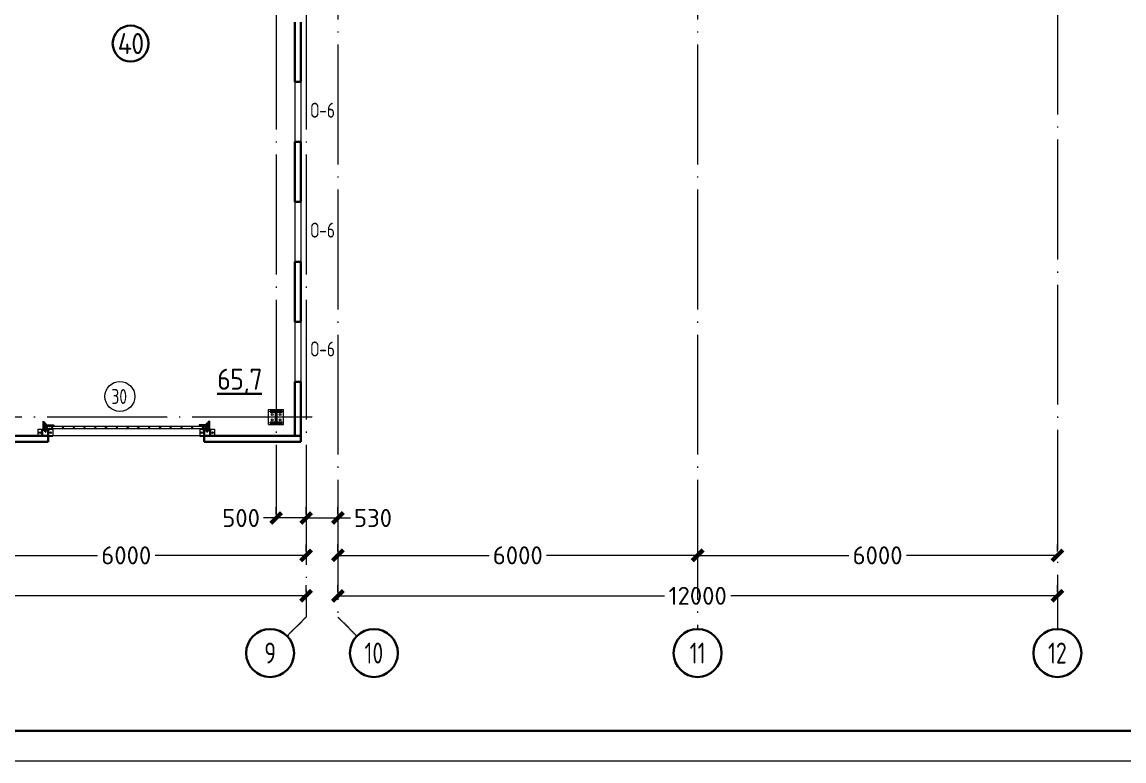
# Model space of a CAD drawing. Extents: x -965262 to 1142518, y -357520 to 71675.
# Drawn here: x -803845 to -785468, y -240088 to -227762 of the extents above; entities that cross this region are included whole.
import ezdxf

# ---------------------------------------------------------------- set-up
doc = ezdxf.new("R2010")
doc.units = 0
doc.header["$LTSCALE"] = 10
doc.linetypes.add('DOTE', pattern=[2.42, 2, -0.2, 0.02, -0.2])
doc.layers.get('0').update_dxf_attribs({"linetype": 'CONTINUOUS', "lineweight": 30})
doc.layers.get('Defpoints').update_dxf_attribs({"linetype": 'CONTINUOUS'})
doc.layers.add('DOTE', color=7, linetype='DOTE', lineweight=9)
doc.styles.add('GOST 2.304', font='isocpeur.ttf', dxfattribs={"width": 0.75, "height": 250})
doc.styles.add('GOST-2.304_Type-B', font='isocpeur.ttf', dxfattribs={"width": 0.9})
doc.styles.get("Standard").update_dxf_attribs({"font": 'isocpeur.ttf', "height": 300})
doc.dimstyles.get("Standard").update_dxf_attribs({"dimscale": 100, "dimtxt": 300, "dimasz": 1.8, "dimexe": 1.8, "dimexo": 0.625, "dimgap": 0.9, "dimtad": 0, "dimdec": 0, "dimzin": 0, "dimdsep": 46, "dimtxsty": 'Standard', "dimblk": 'ARCHTICK', "dimcen": 0.9, "dimclrd": 256, "dimclre": 256, "dimclrt": 256, "dimadec": 0, "dimazin": 0, "dimtfac": 1, "dimtdec": 0, "dimtofl": 0, "dimtmove": 0, "dimatfit": 3, "dimfxl": 1, "dimtolj": 1, "dimtzin": 0, "dimlwd": 15, "dimlwe": 15, "dimarcsym": 0})

# ---------------------------------------------------------------- blocks, each defined once
blk = doc.blocks.new('EC3')
at = {"lineweight": 15}
for p, q in [((67649, 6194), (67649, 4528)), ((68449, 6194), (67649, 6194)), ((68449, 6194), (68449, 4528)), ((68449, 4528), (67649, 4528))]:
    blk.add_line(p, q, dxfattribs=at)
for p, q in [((68382, 5694), (67715, 5694)), ((67715, 5694), (67715, 5028)), ((68382, 5028), (67715, 5028)), ((68382, 5694), (68382, 5028))]:
    blk.add_line(p, q)
for centre in [(68049, 5961), (68049, 4761)]:
    blk.add_circle(centre, 86.7, dxfattribs=at)
blk = doc.blocks.new('MC2')
at = {"lineweight": 15}
for p, q in [((68127, 41566), (68127, 39900)), ((69794, 41566), (68127, 41566)), ((69794, 41566), (69794, 39900)), ((69794, 39900), (68127, 39900))]:
    blk.add_line(p, q, dxfattribs=at)
for p, q in [((69627, 41400), (68294, 41400)), ((68294, 41400), (68294, 41320)), ((68934, 41320), (68294, 41320)), ((68934, 41320), (68934, 40146)), ((69627, 41320), (68987, 41320)), ((68987, 41320), (68987, 40146)), ((69627, 41400), (69627, 41320)), ((68934, 40146), (68294, 40146)), ((68294, 40146), (68294, 40066)), ((69627, 40066), (68294, 40066)), ((69627, 40146), (68987, 40146)), ((69627, 40146), (69627, 40066))]:
    blk.add_line(p, q)
for centre in [(68527, 41033), (68527, 40433), (69394, 41033), (69394, 40433)]:
    blk.add_circle(centre, 107, dxfattribs=at)
blk = doc.blocks.new('anchor.bolt')
for p, q in [((-0.07, 0), (-0.07, -0.72)), ((0.07, 0), (0.07, -0.06)), ((-0.1, -0.04), (-0.07, -0.03)), ((-0.1, -0.04), (0.09, -0.06)), ((0.07, -0.07), (-0.1, -0.04)), ((-0.1, -0.11), (-0.07, -0.1)), ((-0.1, -0.11), (0.09, -0.13)), ((0.07, -0.14), (-0.1, -0.11)), ((-0.1, -0.18), (-0.07, -0.17)), ((-0.1, -0.18), (0.09, -0.2)), ((0.07, -0.21), (-0.1, -0.18)), ((-0.1, -0.25), (-0.07, -0.24)), ((-0.1, -0.25), (0.09, -0.27)), ((0.07, -0.28), (-0.1, -0.25)), ((-0.1, -0.32), (-0.07, -0.31)), ((-0.1, -0.32), (0.09, -0.34)), ((0.07, -0.35), (-0.1, -0.32)), ((-0.1, -0.39), (-0.07, -0.38)), ((-0.1, -0.39), (0.09, -0.41)), ((0.07, -0.42), (-0.1, -0.39)), ((-0.1, -0.46), (-0.07, -0.45)), ((-0.1, -0.46), (0.09, -0.48)), ((0.07, -0.49), (-0.1, -0.46)), ((-0.1, -0.53), (-0.07, -0.52)), ((-0.1, -0.53), (0.09, -0.55)), ((0.07, -0.56), (-0.1, -0.53)), ((-0.09, -0.6), (-0.07, -0.59)), ((-0.09, -0.6), (0.09, -0.62)), ((0.07, -0.63), (-0.09, -0.6)), ((-0.07, -0.72), (0, -0.8)), ((-0.04, -0.62), (-0.06, -0.63)), ((-0.06, -0.64), (-0.06, -0.63)), ((-0.06, -0.73), (-0.06, -0.64)), ((0, -0.79), (-0.06, -0.73)), ((-0.01, -0.63), (-0.04, -0.62)), ((-0.03, -0.63), (0, -0.79)), ((-0.03, -0.63), (0.01, -0.78)), ((-0.02, -0.63), (0.01, -0.77)), ((-0.01, -0.63), (0.02, -0.76)), ((0.03, -0.69), (-0.01, -0.63)), ((0, -0.64), (0.03, -0.75)), ((0, -0.8), (0.07, -0.72)), ((0, -0.79), (0.03, -0.74)), ((0.01, -0.66), (0.03, -0.74)), ((0.03, -0.74), (0.03, -0.69)), ((0.07, -0.06), (0.09, -0.06)), ((0.09, -0.06), (0.07, -0.07)), ((0.07, -0.07), (0.07, -0.13)), ((0.07, -0.13), (0.09, -0.13)), ((0.09, -0.13), (0.07, -0.14)), ((0.07, -0.14), (0.07, -0.2)), ((0.07, -0.2), (0.09, -0.2)), ((0.09, -0.2), (0.07, -0.21)), ((0.07, -0.21), (0.07, -0.27)), ((0.07, -0.27), (0.09, -0.27)), ((0.09, -0.27), (0.07, -0.28)), ((0.07, -0.28), (0.07, -0.34)), ((0.07, -0.33), (0.09, -0.34)), ((0.09, -0.34), (0.07, -0.35)), ((0.07, -0.35), (0.07, -0.41)), ((0.07, -0.4), (0.09, -0.41)), ((0.09, -0.41), (0.07, -0.42)), ((0.07, -0.42), (0.07, -0.48)), ((0.07, -0.47), (0.09, -0.48)), ((0.09, -0.48), (0.07, -0.49)), ((0.07, -0.49), (0.07, -0.55)), ((0.07, -0.55), (0.09, -0.55)), ((0.09, -0.55), (0.07, -0.56)), ((0.07, -0.56), (0.07, -0.62)), ((0.09, -0.62), (0.07, -0.63)), ((0.07, -0.62), (0.09, -0.62)), ((0.07, -0.63), (0.07, -0.72))]:
    blk.add_line(p, q)
blk.add_arc((0.16, -0.64), 0.222, 187.9982, 219.836)
blk = doc.blocks.new('Крепеж_ворот')
at = {"lineweight": 15}
h = blk.add_hatch(dxfattribs=at)
h.set_pattern_fill('ANSI31', color=256, scale=2, angle=180)
h.set_pattern_definition([(225, (746089.599, 74802.7244), (4.49013, -4.49013), [])])
h.paths.add_polyline_path([(746087, 74804), (746087, 74802), (746091, 74802), (746094, 74802), (746094, 74804)], flags=17)
h.paths.add_polyline_path([(746116, 74802, 0.165118), (746120, 74803), (746124, 74806, -0.301689), (746131, 74807), (746135, 74805, 0.130081), (746138, 74804), (746142, 74804), (746142, 74806), (746138, 74806, -0.130081), (746136, 74807), (746133, 74809, 0.301689), (746123, 74808), (746118, 74805, -0.165112), (746116, 74804), (746064, 74804, -0.414223), (746061, 74807), (746061, 74868), (746059, 74868), (746059, 74869), (746059, 74870), (746059, 74870), (746059, 74871), (746059, 74872), (746059, 74872), (746059, 74873), (746059, 74874), (746059, 74875), (746059, 74876), (746059, 74876), (746059, 74877), (746059, 74877), (746059, 74878), (746059, 74879), (746059, 74879), (746061, 74879), (746061, 74945), (746058, 74945), (746058, 74807, 0.41422), (746064, 74802)])
h = blk.add_hatch(dxfattribs=at)
h.set_pattern_fill('ANSI31', color=256, scale=2, angle=90)
h.set_pattern_definition([(135, (736343.8085, 75928.334), (-4.490128, -4.490128), [])])
edge = h.paths.add_edge_path()
edge.add_ellipse((746065, 74838), major_axis=(-1.67, 1.67), ratio=1, start_angle=45, end_angle=135, ccw=False)
edge.add_line((746063, 74838), (746063, 74868))
edge.add_line((746063, 74868), (746061, 74868))
edge.add_line((746061, 74868), (746061, 74838))
edge.add_ellipse((746065, 74838), major_axis=(-2.89, 2.89), ratio=1, start_angle=45, end_angle=135)
edge.add_line((746065, 74834), (746097, 74834))
edge.add_line((746097, 74834), (746097, 74836))
edge.add_line((746097, 74836), (746065, 74836))
edge = h.paths.add_edge_path()
edge.add_ellipse((746065, 74890), major_axis=(2.89, 2.89), ratio=1, start_angle=106, end_angle=135)
edge.add_line((746061, 74890), (746061, 74879))
edge.add_line((746061, 74879), (746063, 74879))
edge.add_line((746063, 74879), (746063, 74890))
edge.add_ellipse((746065, 74890), major_axis=(-1.67, 1.67), ratio=1, start_angle=16, end_angle=45, ccw=False)
edge.add_line((746063, 74891), (746070, 74904))
edge.add_ellipse((746079, 74899), major_axis=(7.45, 7.45), ratio=1, start_angle=-3, end_angle=106, ccw=False)
edge.add_line((746087, 74906), (746097, 74894))
edge.add_line((746097, 74894), (746099, 74895))
edge.add_line((746099, 74895), (746088, 74907))
edge.add_ellipse((746079, 74899), major_axis=(8.67, 8.67), ratio=1, start_angle=-3, end_angle=106)
edge.add_line((746068, 74905), (746062, 74892))
h = blk.add_hatch(color=256, dxfattribs=at)
h.dxf.hatch_style = 1
h.paths.add_polyline_path([(746146, 74809), (746143, 74810, 0.10613), (746142, 74810), (746136, 74809, -0.181324), (746135, 74810, 0.335683), (746120, 74809, -0.119126), (746119, 74809, 0.371631), (746118, 74808), (746118, 74808, 0.451909), (746119, 74807, 0.124341), (746121, 74808, -0.343618), (746134, 74808, 0.181324), (746137, 74808), (746143, 74808, -0.110452), (746143, 74808), (746147, 74807, -0.710497), (746147, 74805), (746143, 74804), (746136, 74804, -0.178994), (746133, 74805, 0.369834), (746130, 74805, -0.178993), (746127, 74804), (746122, 74804, 0.120709), (746122, 74804), (746120, 74803, -0.017147), (746119, 74802, 0.538795), (746120, 74802), (746127, 74802, 0.207608), (746131, 74804, -0.433918), (746132, 74804, 0.207608), (746135, 74802), (746143, 74802, 0.079707), (746143, 74802), (746148, 74804, 0.461502), (746149, 74807, -0.250825), (746149, 74808, -0.128039), (746173, 74816, 0.416657), (746174, 74816), (746174, 74817, 0.409849), (746173, 74817, 0.127248)])
for p, q in [((746058, 74807), (746058, 74945)), ((746058, 74945), (746061, 74945)), ((746059, 74879), (746063, 74879)), ((746059, 74868), (746059, 74879)), ((746059, 74868), (746063, 74868)), ((746061, 74879), (746061, 74945)), ((746061, 74879), (746061, 74890)), ((746061, 74807), (746061, 74868)), ((746061, 74838), (746061, 74868)), ((746068, 74905), (746062, 74892)), ((746070, 74904), (746063, 74891)), ((746063, 74838), (746063, 74890)), ((746064, 74883), (746063, 74883)), ((746064, 74865), (746063, 74865)), ((746064, 74883), (746064, 74874)), ((746067, 74880), (746064, 74883)), ((746064, 74875), (746064, 74873)), ((746064, 74874), (746064, 74865)), ((746067, 74868), (746064, 74865)), ((746064, 74804), (746116, 74804)), ((746064, 74802), (746116, 74802)), ((746097, 74836), (746065, 74836)), ((746097, 74834), (746065, 74834)), ((746067, 74880), (746067, 74875)), ((746067, 74873), (746067, 74868)), ((746079, 74806), (746102, 74806)), ((746079, 74806), (746079, 74804)), ((746079, 74804), (746102, 74804)), ((746082, 74814), (746081, 74813)), ((746081, 74813), (746081, 74806)), ((746099, 74814), (746082, 74814)), ((746086, 74813), (746086, 74806)), ((746087, 74906), (746097, 74894)), ((746088, 74907), (746099, 74895)), ((746095, 74813), (746095, 74806)), ((746097, 74894), (746099, 74895)), ((746097, 74834), (746097, 74836)), ((746099, 74814), (746100, 74813)), ((746100, 74813), (746100, 74806)), ((746102, 74806), (746102, 74804)), ((746118, 74805), (746123, 74808)), ((746120, 74803), (746124, 74806)), ((746135, 74805), (746131, 74807)), ((746136, 74807), (746133, 74809)), ((746142, 74806), (746138, 74806)), ((746138, 74804), (746142, 74804)), ((746142, 74806), (746142, 74804)), ((746142, 74804), (746142, 74806)), ((746143, 74804), (746147, 74805)), ((746143, 74802), (746148, 74804)), ((746174, 74817), (746174, 74816))]:
    blk.add_line(p, q)
for p, q in [((746061, 74879), (746061, 74881)), ((746061, 74834), (746061, 74868)), ((746063, 74883), (746063, 74874)), ((746063, 74874), (746063, 74865)), ((746073, 74842), (746073, 74905)), ((746073, 74896), (746077, 74892)), ((746073, 74851), (746077, 74855)), ((746074, 74886), (746074, 74861)), ((746074, 74880), (746076, 74880)), ((746074, 74867), (746076, 74867)), ((746076, 74886), (746076, 74883)), ((746076, 74883), (746076, 74886)), ((746076, 74886), (746077, 74886)), ((746076, 74864), (746076, 74883)), ((746077, 74873), (746076, 74880)), ((746076, 74880), (746076, 74867)), ((746077, 74873), (746076, 74867)), ((746076, 74864), (746076, 74861)), ((746076, 74864), (746076, 74861)), ((746076, 74861), (746077, 74861)), ((746077, 74886), (746077, 74892)), ((746077, 74861), (746077, 74855)), ((746081, 74898), (746081, 74886)), ((746081, 74849), (746081, 74861)), ((746087, 74898), (746082, 74898)), ((746082, 74886), (746087, 74886)), ((746082, 74861), (746087, 74861)), ((746087, 74849), (746082, 74849)), ((746087, 74899), (746087, 74898)), ((746087, 74886), (746087, 74898)), ((746087, 74886), (746098, 74886)), ((746087, 74849), (746087, 74861)), ((746087, 74861), (746098, 74861)), ((746087, 74847), (746087, 74849)), ((746099, 74885), (746099, 74883)), ((746099, 74883), (746099, 74864)), ((746099, 74882), (746100, 74882)), ((746099, 74865), (746100, 74865)), ((746099, 74862), (746099, 74864)), ((746100, 74861), (746100, 74886)), ((746100, 74886), (746110, 74886)), ((746100, 74861), (746110, 74861)), ((746110, 74861), (746110, 74886)), ((746110, 74881), (746225, 74881)), ((746110, 74865), (746212, 74865)), ((746114, 74877), (746225, 74877)), ((746250, 74859), (746250, 74863))]:
    blk.add_line(p, q, dxfattribs=at)
at = {"lineweight": 15, "ltscale": 0.5}
for p, q in [((746076, 74886), (746074, 74886)), ((746076, 74861), (746074, 74861))]:
    blk.add_line(p, q, dxfattribs=at)
at = {"lineweight": 15, "extrusion": (-1.7375e-14, 1, 0)}
for p, q in [((746113, 74884), (746225, 74884)), ((746113, 74863), (746113, 74884)), ((746113, 74863), (746136, 74863)), ((746117, 74857), (746117, 74829)), ((746117, 74826), (746119, 74823)), ((746119, 74823), (746123, 74825)), ((746121, 74857), (746121, 74829)), ((746123, 74825), (746121, 74828)), ((746123, 74863), (746123, 74863)), ((746250, 74863), (746123, 74863)), ((746250, 74859), (746123, 74859)), ((746124, 74840), (746124, 74849)), ((746136, 74882), (746157, 74882)), ((746136, 74863), (746136, 74882)), ((746157, 74882), (746157, 74863)), ((746157, 74863), (746212, 74863))]:
    blk.add_line(p, q, dxfattribs=at)
at = {"lineweight": 15, "ltscale": 0.5, "extrusion": (-1.7375e-14, 1, 0)}
for p, q in [((746113, 74880), (746225, 74880)), ((746136, 74866), (746113, 74866)), ((746115, 74871), (746120, 74871)), ((746121, 74857), (746117, 74857)), ((746117, 74852), (746117, 74854)), ((746121, 74840), (746117, 74840)), ((746117, 74837), (746117, 74835)), ((746121, 74829), (746117, 74829)), ((746120, 74839), (746120, 74850)), ((746124, 74848), (746120, 74848)), ((746124, 74841), (746120, 74841)), ((746123, 74869), (746123, 74863)), ((746123, 74863), (746123, 74859)), ((746140, 74863), (746140, 74859)), ((746153, 74863), (746153, 74859)), ((746212, 74866), (746157, 74866)), ((746173, 74863), (746173, 74859))]:
    blk.add_line(p, q, dxfattribs=at)
at = {"lineweight": 15, "extrusion": (-2.77556e-16, -1, 0)}
for p, q in [((746225, 74866), (746114, 74866)), ((746128, 74866), (746128, 74863)), ((746138, 74866), (746138, 74863)), ((746164, 74866), (746164, 74863)), ((746174, 74866), (746174, 74863)), ((746201, 74866), (746201, 74863)), ((746210, 74866), (746210, 74863)), ((746225, 74884), (746225, 74863))]:
    blk.add_line(p, q, dxfattribs=at)
at = {"extrusion": (-1, -4.26669e-14, 0)}
for p, q in [((746118, 74808), (746118, 74808)), ((746136, 74809), (746142, 74810)), ((746143, 74808), (746137, 74808)), ((746143, 74810), (746146, 74809)), ((746147, 74807), (746143, 74808))]:
    blk.add_line(p, q, dxfattribs=at)
at = {"extrusion": (-1, -4.2422e-14, 1.22461e-16)}
for p, q in [((746119, 74803), (746122, 74804)), ((746127, 74802), (746120, 74802)), ((746122, 74804), (746127, 74804)), ((746143, 74802), (746135, 74802)), ((746136, 74804), (746143, 74804))]:
    blk.add_line(p, q, dxfattribs=at)
for centre, radius, start, end in [((746064, 74807), 5.62, 180, 270), ((746064, 74807), 3.11, 180, 270), ((746082, 74804), 10.4, 68.2753, 87.8782), ((746091, 74798), 16.2, 73.306, 107.292), ((746099, 74804), 10.4, 92.1218, 111.7247), ((746116, 74807), 3.11, 270, 307.5043), ((746116, 74807), 5.62, 270, 307.5043), ((746119, 74808), 0.586, 91.7247, 173.2711), ((746119, 74807), 0.586, 173.2711, 270.547), ((746118, 74812), 3.52, 271.7247, 298.8983), ((746118, 74812), 5.21, 270.547, 298.8983), ((746128, 74799), 12.4, 54.8903, 129.1143), ((746128, 74799), 10.7, 54.8903, 130.7448), ((746128, 74801), 8.97, 60.3534, 127.5043), ((746128, 74801), 8.97, 60.3534, 127.5043), ((746128, 74801), 8.97, 60.3534, 127.5043), ((746128, 74801), 6.46, 60.3534, 127.5043), ((746136, 74811), 3.54, 234.8903, 276), ((746136, 74811), 1.86, 234.8903, 276), ((746138, 74810), 5.62, 240.3534, 270), ((746138, 74810), 3.11, 240.3534, 270), ((746143, 74810), 0.292, 71.7675, 96), ((746143, 74808), 0.292, 70.7873, 96), ((746176, 74761), 56.8, 93.2805, 122.2878), ((746147, 74806), 0.562, 289.2127, 70.7873), ((746147, 74806), 2.25, 288.2291, 27.3228), ((746176, 74765), 50.3, 93.6593, 122.8448), ((746150, 74807), 0.586, 151, 207.3228), ((746173, 74817), 0.6, 4.1357, 93.2805), ((746173, 74816), 0.6, 273.6593, 4.1357)]:
    blk.add_arc(centre, radius, start, end)
at = {"lineweight": 15}
for centre, radius, start, end in [((746079, 74899), 8.28, 0, 136.0097), ((746079, 74847), 8.28, 223.9903, 0), ((746077, 74883), 0.956, 180, 270), ((746077, 74883), 0.75, 180, 270), ((746077, 74864), 0.956, 90, 180), ((746077, 74864), 0.75, 90, 180), ((746076, 74892), 0.375, 0, 45), ((746076, 74855), 0.375, 315, 0), ((746082, 74898), 0.375, 91, 180), ((746082, 74886), 0.75, 180, 270), ((746082, 74861), 0.75, 90, 180), ((746082, 74849), 0.375, 180, 269), ((746098, 74885), 0.375, 0, 90), ((746098, 74862), 0.375, 270, 0), ((746123, 74857), 5.92, 90, 180), ((746123, 74829), 5.92, 180, 199.6464), ((746123, 74857), 1.87, 90, 180), ((746129, 74855), 8.15, 194.9986, 233.9214), ((746129, 74833), 8.15, 126.0786, 165.0014), ((746123, 74829), 1.87, 180, 185.5313)]:
    blk.add_arc(centre, radius, start, end, dxfattribs=at)
at = {"lineweight": 15, "ltscale": 0.5}
for centre, radius, start, end in [((746119, 74852), 2.25, 195, 270), ((746119, 74836), 2.25, 90, 165), ((746119, 74850), 0.375, 0, 90), ((746119, 74839), 0.375, 270, 0)]:
    blk.add_arc(centre, radius, start, end, dxfattribs=at)
at = {"extrusion": (-1.22461e-16, -5.20252e-30, -1)}
for centre, radius, start, end in [((-746120, 74802), 0.187, 270, 62.4687), ((-746122, 74803), 0.586, 62.4687, 90), ((-746127, 74809), 4.69, 229.4077, 270), ((-746127, 74807), 4.69, 223.0863, 270), ((-746131, 74803), 2.32, 49.4077, 130.5923), ((-746131, 74803), 0.637, 43.0863, 136.9137), ((-746135, 74807), 4.69, 270, 316.9137), ((-746136, 74809), 4.69, 270, 310.5923), ((-746143, 74804), 0.292, 250.7873, 270), ((-746143, 74802), 0.292, 251.7709, 270)]:
    blk.add_arc(centre, radius, start, end, dxfattribs=at)
at = {"extrusion": (0, 0, -1)}
for centre, major_axis, start_param, end_param in [((746065, 74890), (2.89, 2.89), 3.926991, 4.433136), ((746065, 74838), (-2.89, 2.89), 3.926991, 5.497787), ((746065, 74890), (-1.67, 1.67), 5.497787, 6.003933), ((746065, 74838), (-1.67, 1.67), 3.926991, 5.497787), ((746079, 74899), (8.67, 8.67), 4.433136, 6.335545), ((746079, 74899), (7.45, 7.45), 4.433136, 6.335545)]:
    blk.add_ellipse(centre, major_axis=major_axis, ratio=1, start_param=start_param, end_param=end_param, dxfattribs=at)
for points in [[(746067, 74875), (746066, 74875), (746064, 74875)], [(746064, 74873), (746066, 74873), (746067, 74873)]]:
    blk.add_rational_spline(points, [1, 1.01284142743, 1], degree=2)
at = {"lineweight": 15, "ltscale": 0.5}
for points, knots in [([(746115, 74871), (746115, 74871), (746114, 74871), (746114, 74871), (746114, 74872), (746113, 74872), (746113, 74872), (746113, 74873), (746113, 74873), (746113, 74873)], [0.37141352, 0.37141352, 0.37141352, 0.37141352, 0.39402571, 0.39402571, 0.41663789, 0.41663789, 0.43959523, 0.43959523, 0.46255257, 0.46255257, 0.46255257, 0.46255257]), ([(746123, 74869), (746123, 74869), (746123, 74869), (746122, 74870), (746122, 74870), (746122, 74871), (746122, 74871), (746121, 74871), (746121, 74871), (746120, 74871)], [0.28027447, 0.28027447, 0.28027447, 0.28027447, 0.30323181, 0.30323181, 0.32618916, 0.32618916, 0.34880134, 0.34880134, 0.37141352, 0.37141352, 0.37141352, 0.37141352])]:
    blk.add_open_spline(points, degree=3, knots=knots, dxfattribs=at)
at = {"lineweight": 15}
for points in [[(746117, 74827), (746117, 74827), (746117, 74826), (746117, 74826)], [(746121, 74828), (746121, 74828), (746121, 74828), (746121, 74829)]]:
    blk.add_open_spline(points, degree=3, dxfattribs=at)
at = {"xscale": -50.80000000000001, "yscale": 50.80000000000001, "zscale": 50.80000000000001}
blk.add_blockref('anchor.bolt', (746091, 74804), dxfattribs=at)
blk = doc.blocks.new('_ArchTick')
at = {"color": 0, "linetype": 'ByBlock', "lineweight": 0, "const_width": 0.4}
blk.add_lwpolyline([(-0.5, -0.5), (0.5, 0.5)], dxfattribs=at)
blk = doc.blocks.new('*D103')
at = {"lineweight": 15, "transparency": 16777216}
for p, q in [((-792577, -236595), (-792577, -236478)), ((-786577, -236595), (-786577, -236478)), ((-792577, -236658), (-790057, -236658)), ((-786577, -236658), (-789097, -236658))]:
    blk.add_line(p, q, dxfattribs=at)
at = {"layer": 'Defpoints', "color": 0, "lineweight": 15, "transparency": 16777216}
for p in [(-792577, -236658), (-792577, -236658), (-786577, -236658)]:
    blk.add_point(p, dxfattribs=at)
at = {"lineweight": 15, "transparency": 16777216, "xscale": 180, "yscale": 180, "zscale": 180, "rotation": 180}
blk.add_blockref('_ArchTick', (-792577, -236658), dxfattribs=at)
at = {"lineweight": 15, "transparency": 16777216, "xscale": 180, "yscale": 180, "zscale": 180}
blk.add_blockref('_ArchTick', (-786577, -236658), dxfattribs=at)
at = {"lineweight": 15, "transparency": 16777216, "insert": (-789577, -236658), "char_height": 300, "attachment_point": 5}
blk.add_mtext('\\A1;6000', dxfattribs=at)
blk = doc.blocks.new('*D104')
at = {"lineweight": 15, "transparency": 16777216}
for p, q in [((-798577, -236595), (-798577, -236478)), ((-792577, -236595), (-792577, -236478)), ((-798577, -236658), (-796057, -236658)), ((-792577, -236658), (-795097, -236658))]:
    blk.add_line(p, q, dxfattribs=at)
at = {"layer": 'Defpoints', "color": 0, "lineweight": 15, "transparency": 16777216}
for p in [(-798577, -236658), (-798577, -236658), (-792577, -236658)]:
    blk.add_point(p, dxfattribs=at)
at = {"lineweight": 15, "transparency": 16777216, "xscale": 180, "yscale": 180, "zscale": 180, "rotation": 180}
blk.add_blockref('_ArchTick', (-798577, -236658), dxfattribs=at)
at = {"lineweight": 15, "transparency": 16777216, "xscale": 180, "yscale": 180, "zscale": 180}
blk.add_blockref('_ArchTick', (-792577, -236658), dxfattribs=at)
at = {"lineweight": 15, "transparency": 16777216, "insert": (-795577, -236658), "char_height": 300, "attachment_point": 5}
blk.add_mtext('\\A1;6000', dxfattribs=at)
blk = doc.blocks.new('*D105')
at = {"lineweight": 15, "transparency": 16777216}
for p, q in [((-805107, -236595), (-805107, -236478)), ((-799107, -236595), (-799107, -236478)), ((-805107, -236658), (-802587, -236658)), ((-799107, -236658), (-801627, -236658))]:
    blk.add_line(p, q, dxfattribs=at)
at = {"layer": 'Defpoints', "color": 0, "lineweight": 15, "transparency": 16777216}
for p in [(-805107, -236658), (-805107, -236658), (-799107, -236658)]:
    blk.add_point(p, dxfattribs=at)
at = {"lineweight": 15, "transparency": 16777216, "xscale": 180, "yscale": 180, "zscale": 180, "rotation": 180}
blk.add_blockref('_ArchTick', (-805107, -236658), dxfattribs=at)
at = {"lineweight": 15, "transparency": 16777216, "xscale": 180, "yscale": 180, "zscale": 180}
blk.add_blockref('_ArchTick', (-799107, -236658), dxfattribs=at)
at = {"lineweight": 15, "transparency": 16777216, "insert": (-802107, -236658), "char_height": 300, "attachment_point": 5}
blk.add_mtext('\\A1;6000', dxfattribs=at)
blk = doc.blocks.new('*D106')
at = {"lineweight": 15, "transparency": 16777216}
for p, q in [((-799107, -235973), (-799107, -235855)), ((-798577, -235973), (-798577, -235855)), ((-799107, -236035), (-798577, -236035)), ((-798577, -236035), (-798367, -236035))]:
    blk.add_line(p, q, dxfattribs=at)
at = {"layer": 'Defpoints', "color": 0, "lineweight": 15, "transparency": 16777216}
for p in [(-799107, -236035), (-799107, -236035), (-798577, -236035)]:
    blk.add_point(p, dxfattribs=at)
at = {"lineweight": 15, "transparency": 16777216, "xscale": 180, "yscale": 180, "zscale": 180, "rotation": 180}
blk.add_blockref('_ArchTick', (-799107, -236035), dxfattribs=at)
at = {"lineweight": 15, "transparency": 16777216, "xscale": 180, "yscale": 180, "zscale": 180}
blk.add_blockref('_ArchTick', (-798577, -236035), dxfattribs=at)
at = {"lineweight": 15, "transparency": 16777216, "insert": (-797992, -236035), "char_height": 300, "attachment_point": 5}
blk.add_mtext('\\A1;530', dxfattribs=at)
blk = doc.blocks.new('*D107')
at = {"lineweight": 15, "transparency": 16777216}
for p, q in [((-799607, -235973), (-799607, -235855)), ((-799107, -235973), (-799107, -235855)), ((-799607, -236035), (-799817, -236035)), ((-799107, -236035), (-799607, -236035))]:
    blk.add_line(p, q, dxfattribs=at)
at = {"layer": 'Defpoints', "color": 0, "lineweight": 15, "transparency": 16777216}
for p in [(-799607, -236035, -1451), (-799107, -236035), (-799107, -236035)]:
    blk.add_point(p, dxfattribs=at)
at = {"lineweight": 15, "transparency": 16777216, "xscale": 180, "yscale": 180, "zscale": 180, "rotation": 180}
blk.add_blockref('_ArchTick', (-799607, -236035), dxfattribs=at)
at = {"lineweight": 15, "transparency": 16777216, "xscale": 180, "yscale": 180, "zscale": 180}
blk.add_blockref('_ArchTick', (-799107, -236035), dxfattribs=at)
at = {"lineweight": 15, "transparency": 16777216, "insert": (-800192, -236035), "char_height": 300, "attachment_point": 5}
blk.add_mtext('\\A1;500', dxfattribs=at)
blk = doc.blocks.new('*D108')
at = {"lineweight": 15, "transparency": 16777216}
for p, q in [((-798577, -237270), (-798577, -237153)), ((-786577, -237270), (-786577, -237153)), ((-798577, -237333), (-793132, -237333)), ((-786577, -237333), (-792022, -237333))]:
    blk.add_line(p, q, dxfattribs=at)
at = {"layer": 'Defpoints', "color": 0, "lineweight": 15, "transparency": 16777216}
for p in [(-798577, -237333), (-786577, -237333), (-786577, -237333)]:
    blk.add_point(p, dxfattribs=at)
at = {"lineweight": 15, "transparency": 16777216, "xscale": 180, "yscale": 180, "zscale": 180, "rotation": 180}
blk.add_blockref('_ArchTick', (-798577, -237333), dxfattribs=at)
at = {"lineweight": 15, "transparency": 16777216, "xscale": 180, "yscale": 180, "zscale": 180}
blk.add_blockref('_ArchTick', (-786577, -237333), dxfattribs=at)
at = {"lineweight": 15, "transparency": 16777216, "insert": (-792577, -237333), "char_height": 300, "attachment_point": 5}
blk.add_mtext('\\A1;12000', dxfattribs=at)
blk = doc.blocks.new('*D118')
at = {"lineweight": 15, "transparency": 16777216}
for p, q in [((-835107, -237270), (-835107, -237153)), ((-799107, -237270), (-799107, -237153)), ((-835107, -237333), (-817692, -237333)), ((-799107, -237333), (-816522, -237333))]:
    blk.add_line(p, q, dxfattribs=at)
at = {"layer": 'Defpoints', "color": 0, "lineweight": 15, "transparency": 16777216}
for p in [(-835107, -237333), (-799107, -237333, -1451), (-799107, -237333)]:
    blk.add_point(p, dxfattribs=at)
at = {"lineweight": 15, "transparency": 16777216, "xscale": 180, "yscale": 180, "zscale": 180, "rotation": 180}
blk.add_blockref('_ArchTick', (-835107, -237333), dxfattribs=at)
at = {"lineweight": 15, "transparency": 16777216, "xscale": 180, "yscale": 180, "zscale": 180}
blk.add_blockref('_ArchTick', (-799107, -237333), dxfattribs=at)
at = {"lineweight": 15, "transparency": 16777216, "insert": (-817107, -237333), "char_height": 300, "attachment_point": 5}
blk.add_mtext('\\A1;36000', dxfattribs=at)

msp = doc.modelspace()

# ---------------------------------------------------------------- hatches: boundary and pattern name
at = {"lineweight": 15}
h = msp.add_hatch(dxfattribs=at)
h.set_pattern_fill('ANSI37', color=256, scale=40, angle=90)
h.set_pattern_definition([(135, (-1734234.76, -388625.75), (-89.802561, -89.802561), []), (225, (-1734234.76, -388625.75), (89.802561, -89.802561), [])])
h.paths.add_polyline_path([(-800791.1, -234506.2), (-803423.8, -234506.2), (-803423.8, -234546.2), (-800791.1, -234546.2)])

# ---------------------------------------------------------------- linework, layer by layer
at = {"color": 30}
for p, q in [((-799297.4, -227762.1, -3259.8), (-799297.4, -228762.1, -3259.8)), ((-799197.4, -227762.1, -3259.8), (-799197.4, -228762.1, -3259.8)), ((-799197.4, -228762.1, -3259.8), (-799297.4, -228762.1, -3259.8)), ((-799197.4, -229762.1, -3259.8), (-799297.4, -229762.1, -3259.8)), ((-799297.4, -229762.1, -3259.8), (-799297.4, -230762.1, -3259.8)), ((-799197.4, -229762.1, -3259.8), (-799197.4, -230762.1, -3259.8)), ((-799197.4, -230762.1, -3259.8), (-799297.4, -230762.1, -3259.8)), ((-799197.4, -231762.1, -3259.8), (-799297.4, -231762.1, -3259.8)), ((-799297.4, -231762.1, -3259.8), (-799297.4, -232762.1)), ((-799197.4, -231762.1, -3259.8), (-799197.4, -232762.1, -3259.8)), ((-799197.4, -232762.1, -3259.8), (-799297.4, -232762.1, 0)), ((-799197.4, -233762.1, -3259.8), (-799297.4, -233762.1)), ((-799297.4, -233762.1), (-799297.4, -234662.1)), ((-799197.4, -233762.1, -3259.8), (-799197.4, -234762.1)), ((-803407.4, -234662.1), (-803407.4, -234762.1)), ((-800807.4, -234662.1), (-800807.4, -234762.1))]:
    msp.add_line(p, q, dxfattribs=at)
at = {"color": 30, "lineweight": 15}
for p, q in [((-799297.4, -228762.1, -3259.8), (-799297.4, -229762.1, -3259.8)), ((-799197.4, -228762.1, -3259.8), (-799197.4, -229762.1, -3259.8)), ((-799297.4, -230762.1, -3259.8), (-799297.4, -231762.1, -3259.8)), ((-799197.4, -230762.1, -3259.8), (-799197.4, -231762.1, -3259.8)), ((-799297.4, -232762.1, 0), (-799297.4, -233762.1, 0)), ((-799197.4, -232762.1, -3259.8), (-799197.4, -233762.1, -3259.8))]:
    msp.add_line(p, q, dxfattribs=at)
at = {"color": 30, "ltscale": 200}
for p, q in [((-803407.4, -234662.1), (-804107.4, -234662.1, -1808.5)), ((-799197.4, -234662.1), (-800807.4, -234662.1)), ((-803407.4, -234762.1), (-804107.4, -234762.1, -1808.5)), ((-799197.4, -234762.1), (-800807.4, -234762.1))]:
    msp.add_line(p, q, dxfattribs=at)
at = {"lineweight": 15}
for p, q in [((-800791.1, -234506.2), (-803423.8, -234506.2)), ((-803423.8, -234546.2), (-803423.8, -234506.2)), ((-800791.1, -234546.2), (-803423.8, -234546.2)), ((-800807.4, -234662.1), (-803407.4, -234662.1)), ((-800791.1, -234546.2), (-800791.1, -234506.2))]:
    msp.add_line(p, q, dxfattribs=at)
at = {"lineweight": 15, "elevation": -1808.5}
msp.add_lwpolyline([(-742362.4, -240087.8), (-742362.4, -155987.8), (-861262.4, -155987.8), (-861262.4, -240087.8)], close=True, dxfattribs=at)
at = {"elevation": -1808.5}
msp.add_lwpolyline([(-742862.4, -239587.8), (-742862.4, -156487.8), (-859262.4, -156487.8), (-859262.4, -239587.8)], close=True, dxfattribs=at)
msp.add_circle((-802033.5, -228121.5, -6519.6), 300)
at = {"lineweight": 15}
msp.add_circle((-802212.8, -234007.8, -6519.6), 250, dxfattribs=at)
for points in [[(-803480.5, -234488.6, -3269), (-803481.8, -234488.6, -3269), (-803483.6, -234488.6, -3269)], [(-803480.5, -234488.6, -3269), (-803481.8, -234488.6, -3269), (-803483.6, -234488.6, -3269)], [(-803483.6, -234491, -3269), (-803481.8, -234491, -3269), (-803480.5, -234491, -3269)], [(-803483.6, -234491, -3269), (-803481.8, -234491, -3269), (-803480.5, -234491, -3269)], [(-800734.3, -234488.6, -6519.6), (-800733, -234488.6, -6519.6), (-800731.2, -234488.6, -6519.6)], [(-800734.3, -234488.6, -6519.6), (-800733, -234488.6, -6519.6), (-800731.2, -234488.6, -6519.6)], [(-800734.3, -234488.6, -6519.6), (-800733, -234488.6, -6519.6), (-800731.2, -234488.6, -6519.6)], [(-800734.3, -234488.6, -6519.6), (-800733, -234488.6, -6519.6), (-800731.2, -234488.6, -6519.6)], [(-800734.3, -234488.6, -6519.6), (-800733, -234488.6, -6519.6), (-800731.2, -234488.6, -6519.6)], [(-800734.3, -234488.6, -6519.6), (-800733, -234488.6, -6519.6), (-800731.2, -234488.6, -6519.6)], [(-800734.3, -234488.6, -6519.6), (-800733, -234488.6, -6519.6), (-800731.2, -234488.6, -6519.6)], [(-800734.3, -234488.6, -6519.6), (-800733, -234488.6, -6519.6), (-800731.2, -234488.6, -6519.6)], [(-800734.3, -234488.6, -6519.6), (-800733, -234488.6, -6519.6), (-800731.2, -234488.6, -6519.6)], [(-800734.3, -234488.6, -6519.6), (-800733, -234488.6, -6519.6), (-800731.2, -234488.6, -6519.6)], [(-800734.3, -234488.6, -6519.6), (-800733, -234488.6, -6519.6), (-800731.2, -234488.6, -6519.6)], [(-800734.3, -234488.6, -6519.6), (-800733, -234488.6, -6519.6), (-800731.2, -234488.6, -6519.6)], [(-800734.3, -234488.6, -6519.6), (-800733, -234488.6, -6519.6), (-800731.2, -234488.6, -6519.6)], [(-800734.3, -234488.6, -6519.6), (-800733, -234488.6, -6519.6), (-800731.2, -234488.6, -6519.6)], [(-800734.3, -234488.6, -6519.6), (-800733, -234488.6, -6519.6), (-800731.2, -234488.6, -6519.6)], [(-800734.3, -234488.6, -6519.6), (-800733, -234488.6, -6519.6), (-800731.2, -234488.6, -6519.6)], [(-800734.3, -234488.6, -6519.6), (-800733, -234488.6, -6519.6), (-800731.2, -234488.6, -6519.6)], [(-800734.3, -234488.6, -6519.6), (-800733, -234488.6, -6519.6), (-800731.2, -234488.6, -6519.6)], [(-800734.3, -234488.6, -6519.6), (-800733, -234488.6, -6519.6), (-800731.2, -234488.6, -6519.6)], [(-800734.3, -234488.6, -6519.6), (-800733, -234488.6, -6519.6), (-800731.2, -234488.6, -6519.6)], [(-800734.3, -234488.6, -6519.6), (-800733, -234488.6, -6519.6), (-800731.2, -234488.6, -6519.6)], [(-800734.3, -234488.6, -6519.6), (-800733, -234488.6, -6519.6), (-800731.2, -234488.6, -6519.6)], [(-800734.3, -234488.6, -6519.6), (-800733, -234488.6, -6519.6), (-800731.2, -234488.6, -6519.6)], [(-800734.3, -234488.6, -6519.6), (-800733, -234488.6, -6519.6), (-800731.2, -234488.6, -6519.6)], [(-800734.3, -234488.6, -6519.6), (-800733, -234488.6, -6519.6), (-800731.2, -234488.6, -6519.6)], [(-800734.3, -234488.6, -6519.6), (-800733, -234488.6, -6519.6), (-800731.2, -234488.6, -6519.6)], [(-800734.3, -234488.6, -6519.6), (-800733, -234488.6, -6519.6), (-800731.2, -234488.6, -6519.6)], [(-800734.3, -234488.6, -6519.6), (-800733, -234488.6, -6519.6), (-800731.2, -234488.6, -6519.6)], [(-800734.3, -234488.6, -6519.6), (-800733, -234488.6, -6519.6), (-800731.2, -234488.6, -6519.6)], [(-800734.3, -234488.6, -6519.6), (-800733, -234488.6, -6519.6), (-800731.2, -234488.6, -6519.6)], [(-800734.3, -234488.6, -6519.6), (-800733, -234488.6, -6519.6), (-800731.2, -234488.6, -6519.6)], [(-800734.3, -234488.6, -6519.6), (-800733, -234488.6, -6519.6), (-800731.2, -234488.6, -6519.6)], [(-800734.3, -234488.6, -6519.6), (-800733, -234488.6, -6519.6), (-800731.2, -234488.6, -6519.6)], [(-800734.3, -234488.6, -6519.6), (-800733, -234488.6, -6519.6), (-800731.2, -234488.6, -6519.6)], [(-800734.3, -234488.6, -6519.6), (-800733, -234488.6, -6519.6), (-800731.2, -234488.6, -6519.6)], [(-800734.3, -234488.6, -6519.6), (-800733, -234488.6, -6519.6), (-800731.2, -234488.6, -6519.6)], [(-800734.3, -234488.6, -6519.6), (-800733, -234488.6, -6519.6), (-800731.2, -234488.6, -6519.6)], [(-800734.3, -234488.6, -6519.6), (-800733, -234488.6, -6519.6), (-800731.2, -234488.6, -6519.6)], [(-800734.3, -234488.6, -6519.6), (-800733, -234488.6, -6519.6), (-800731.2, -234488.6, -6519.6)], [(-800734.3, -234488.6, -6519.6), (-800733, -234488.6, -6519.6), (-800731.2, -234488.6, -6519.6)], [(-800734.3, -234488.6, -6519.6), (-800733, -234488.6, -6519.6), (-800731.2, -234488.6, -6519.6)], [(-800734.3, -234488.6, -6519.6), (-800733, -234488.6, -6519.6), (-800731.2, -234488.6, -6519.6)], [(-800734.3, -234488.6, -3269), (-800733, -234488.6, -3269), (-800731.2, -234488.6, -3269)], [(-800731.2, -234491, -6519.6), (-800733, -234491, -6519.6), (-800734.3, -234491, -6519.6)], [(-800731.2, -234491, -6519.6), (-800733, -234491, -6519.6), (-800734.3, -234491, -6519.6)], [(-800731.2, -234491, -6519.6), (-800733, -234491, -6519.6), (-800734.3, -234491, -6519.6)], [(-800731.2, -234491, -6519.6), (-800733, -234491, -6519.6), (-800734.3, -234491, -6519.6)], [(-800731.2, -234491, -6519.6), (-800733, -234491, -6519.6), (-800734.3, -234491, -6519.6)], [(-800731.2, -234491, -6519.6), (-800733, -234491, -6519.6), (-800734.3, -234491, -6519.6)], [(-800731.2, -234491, -6519.6), (-800733, -234491, -6519.6), (-800734.3, -234491, -6519.6)], [(-800731.2, -234491, -6519.6), (-800733, -234491, -6519.6), (-800734.3, -234491, -6519.6)], [(-800731.2, -234491, -6519.6), (-800733, -234491, -6519.6), (-800734.3, -234491, -6519.6)], [(-800731.2, -234491, -6519.6), (-800733, -234491, -6519.6), (-800734.3, -234491, -6519.6)], [(-800731.2, -234491, -6519.6), (-800733, -234491, -6519.6), (-800734.3, -234491, -6519.6)], [(-800731.2, -234491, -6519.6), (-800733, -234491, -6519.6), (-800734.3, -234491, -6519.6)], [(-800731.2, -234491, -6519.6), (-800733, -234491, -6519.6), (-800734.3, -234491, -6519.6)], [(-800731.2, -234491, -6519.6), (-800733, -234491, -6519.6), (-800734.3, -234491, -6519.6)], [(-800731.2, -234491, -6519.6), (-800733, -234491, -6519.6), (-800734.3, -234491, -6519.6)], [(-800731.2, -234491, -6519.6), (-800733, -234491, -6519.6), (-800734.3, -234491, -6519.6)], [(-800731.2, -234491, -6519.6), (-800733, -234491, -6519.6), (-800734.3, -234491, -6519.6)], [(-800731.2, -234491, -6519.6), (-800733, -234491, -6519.6), (-800734.3, -234491, -6519.6)], [(-800731.2, -234491, -6519.6), (-800733, -234491, -6519.6), (-800734.3, -234491, -6519.6)], [(-800731.2, -234491, -6519.6), (-800733, -234491, -6519.6), (-800734.3, -234491, -6519.6)], [(-800731.2, -234491, -6519.6), (-800733, -234491, -6519.6), (-800734.3, -234491, -6519.6)], [(-800731.2, -234491, -6519.6), (-800733, -234491, -6519.6), (-800734.3, -234491, -6519.6)], [(-800731.2, -234491, -6519.6), (-800733, -234491, -6519.6), (-800734.3, -234491, -6519.6)], [(-800731.2, -234491, -6519.6), (-800733, -234491, -6519.6), (-800734.3, -234491, -6519.6)], [(-800731.2, -234491, -6519.6), (-800733, -234491, -6519.6), (-800734.3, -234491, -6519.6)], [(-800731.2, -234491, -6519.6), (-800733, -234491, -6519.6), (-800734.3, -234491, -6519.6)], [(-800731.2, -234491, -6519.6), (-800733, -234491, -6519.6), (-800734.3, -234491, -6519.6)], [(-800731.2, -234491, -6519.6), (-800733, -234491, -6519.6), (-800734.3, -234491, -6519.6)], [(-800731.2, -234491, -6519.6), (-800733, -234491, -6519.6), (-800734.3, -234491, -6519.6)], [(-800731.2, -234491, -6519.6), (-800733, -234491, -6519.6), (-800734.3, -234491, -6519.6)], [(-800731.2, -234491, -6519.6), (-800733, -234491, -6519.6), (-800734.3, -234491, -6519.6)], [(-800731.2, -234491, -6519.6), (-800733, -234491, -6519.6), (-800734.3, -234491, -6519.6)], [(-800731.2, -234491, -6519.6), (-800733, -234491, -6519.6), (-800734.3, -234491, -6519.6)], [(-800731.2, -234491, -6519.6), (-800733, -234491, -6519.6), (-800734.3, -234491, -6519.6)], [(-800731.2, -234491, -6519.6), (-800733, -234491, -6519.6), (-800734.3, -234491, -6519.6)], [(-800731.2, -234491, -6519.6), (-800733, -234491, -6519.6), (-800734.3, -234491, -6519.6)], [(-800731.2, -234491, -6519.6), (-800733, -234491, -6519.6), (-800734.3, -234491, -6519.6)], [(-800731.2, -234491, -6519.6), (-800733, -234491, -6519.6), (-800734.3, -234491, -6519.6)], [(-800731.2, -234491, -6519.6), (-800733, -234491, -6519.6), (-800734.3, -234491, -6519.6)], [(-800731.2, -234491, -6519.6), (-800733, -234491, -6519.6), (-800734.3, -234491, -6519.6)], [(-800731.2, -234491, -6519.6), (-800733, -234491, -6519.6), (-800734.3, -234491, -6519.6)], [(-800731.2, -234491, -6519.6), (-800733, -234491, -6519.6), (-800734.3, -234491, -6519.6)], [(-800731.2, -234491, -3269), (-800733, -234491, -3269), (-800734.3, -234491, -3269)]]:
    msp.add_rational_spline(points, [1, 1.01284142743, 1], degree=2)
at = {"layer": 'DOTE', "ltscale": 100, "extrusion": (0, -1, 0)}
for p, q in [((-799607.4, -186414.1, -3259.8), (-799607.4, -236035, -1808.5)), ((-799107.4, -186414.1, -3259.8), (-799107.4, -237687.4, -3259.8)), ((-798577.4, -191837.3, -3259.8), (-798577.4, -237687.4, -3259.8)), ((-792577.4, -191837.3, -3259.8), (-792577.4, -237887.4, -3259.8)), ((-786577.4, -198264, -3259.8), (-786577.4, -237887.4, -3259.8))]:
    msp.add_line(p, q, dxfattribs=at)
at = {"layer": 'DOTE', "ltscale": 100}
msp.add_line((-799006.2, -234352.1, -3259.8), (-857462.7, -234352.1, -3259.8), dxfattribs=at)
at = {"layer": 'DOTE'}
for p, q in [((-799107.4, -237687.4, -3259.8), (-799424.6, -238004.6, -3259.8)), ((-798577.4, -237687.4, -3259.8), (-798260.3, -238004.6, -3259.8))]:
    msp.add_line(p, q, dxfattribs=at)
at = {"layer": 'DOTE', "linetype": 'Continuous', "lineweight": 30}
for centre in [(-799707.4, -238287.4, -3259.8), (-797977.4, -238287.4, -3259.8), (-792577.4, -238287.4, -3259.8), (-786577.4, -238287.4, -3259.8)]:
    msp.add_circle(centre, 400, dxfattribs=at)

# ---------------------------------------------------------------- block references
at = {"lineweight": 15, "xscale": 0.1500000000232831, "yscale": 0.1500000000232831, "zscale": 0.1500000000232831}
for name, p, rotation in [('MC2', (-789263.3, -228242.2, 1451.3), 180), ('EC3', (-802653.3, -244819.4), 90), ('EC3', (-799953.3, -244819.4), 90)]:
    msp.add_blockref(name, p, dxfattribs=dict(at, rotation=rotation))
msp.add_blockref('Крепеж_ворот', (-1549547.7, -309363.7))
at = {"xscale": -1}
msp.add_blockref('Крепеж_ворот', (-54667.1, -309363.7), dxfattribs=at)

# ---------------------------------------------------------------- texts
at = {"color": 5, "width": 0.75}
for p in [(-799035.7, -229358.2, 9958), (-799035.7, -231358.2, 9958), (-799035.7, -233340.7, 9958)]:
    msp.add_text('О-6', height=250, dxfattribs=at).set_placement(p)
at = {"color": 4, "lineweight": 15, "width": 0.75}
msp.add_text('30', height=250, dxfattribs=at).set_placement((-802354.1, -234133.4, -6519.6))
at = {"char_height": 350, "attachment_point": 5, "style": 'GOST-2.304_Type-B'}
for s, insert, width in [('{\\fISOCPEUR|b0|i0|c0|p34;\\T0.95;40}', (-802033.5, -228121.5, -1808.5), 800), ('{\\fISOCPEUR|b0|i0|c0|p34;\\T0.95;\\L65,7}', (-800217.7, -233760.8, -48.7), 2000)]:
    msp.add_mtext(s, dxfattribs=dict(at, insert=insert, width=width))
at = {"layer": 'DOTE', "linetype": 'Continuous', "lineweight": 30, "ltscale": 100, "char_height": 350, "width": 800, "attachment_point": 5, "style": 'GOST 2.304'}
for s, insert in [('9', (-799707.4, -238287.4, -3259.8)), ('10', (-797977.4, -238287.4, -3259.8)), ('11', (-792577.4, -238287.4, -3259.8)), ('12', (-786577.4, -238287.4, -3259.8))]:
    msp.add_mtext(s, dxfattribs=dict(at, insert=insert))

# ---------------------------------------------------------------- dimensions: what is measured, and where the dimension line sits
at = {"lineweight": 15}
dim = msp.add_linear_dim(base=(-799107.4, -236035, -1808.5), p1=(-799607.4, -236035, -3259.8), p2=(-799107.4, -236035, -1808.5), angle=180, dimstyle='Standard', dxfattribs=at)
dim.commit()
dim.dimension.update_dxf_attribs({"geometry": '*D107', "text_midpoint": (-800192.4, -236035, -1808.5), "dimtype": 160})
dim = msp.add_linear_dim(base=(-799107.4, -236035, -1808.5), p1=(-798577.4, -236035, -1808.5), p2=(-799107.4, -236035, -1808.5), dimstyle='Standard', dxfattribs=at)
dim.commit()
dim.dimension.update_dxf_attribs({"geometry": '*D106', "text_midpoint": (-797992.4, -236035, -1808.5), "dimtype": 160})
for base, p1, p2, picture, middle in [((-805107.4, -236657.7, -1808.5), (-799107.4, -236657.7, -1808.5), (-805107.4, -236657.7, -1808.5), '*D105', (-802107.4, -236657.7, -1808.5)), ((-798577.4, -236657.7, -1808.5), (-792577.4, -236657.7, -1808.5), (-798577.4, -236657.7, -1808.5), '*D104', (-795577.4, -236657.7, -1808.5)), ((-792577.4, -236657.7, -1808.5), (-786577.4, -236657.7, -1808.5), (-792577.4, -236657.7, -1808.5), '*D103', (-789577.4, -236657.7, -1808.5)), ((-799107.4, -237332.9, -1808.5), (-835107.4, -237332.9, -1808.5), (-799107.4, -237332.9, -3259.8), '*D118', (-817107.4, -237332.9, -1808.5)), ((-786577.4, -237332.9, -1808.5), (-798577.4, -237332.9, -1808.5), (-786577.4, -237332.9, -1808.5), '*D108', (-792577.4, -237332.9, -1808.5))]:
    dim = msp.add_linear_dim(base=base, p1=p1, p2=p2, dimstyle='Standard', dxfattribs=at)
    dim.commit()
    dim.dimension.update_dxf_attribs({"geometry": picture, "text_midpoint": middle})

doc.saveas('drawing.dxf')
